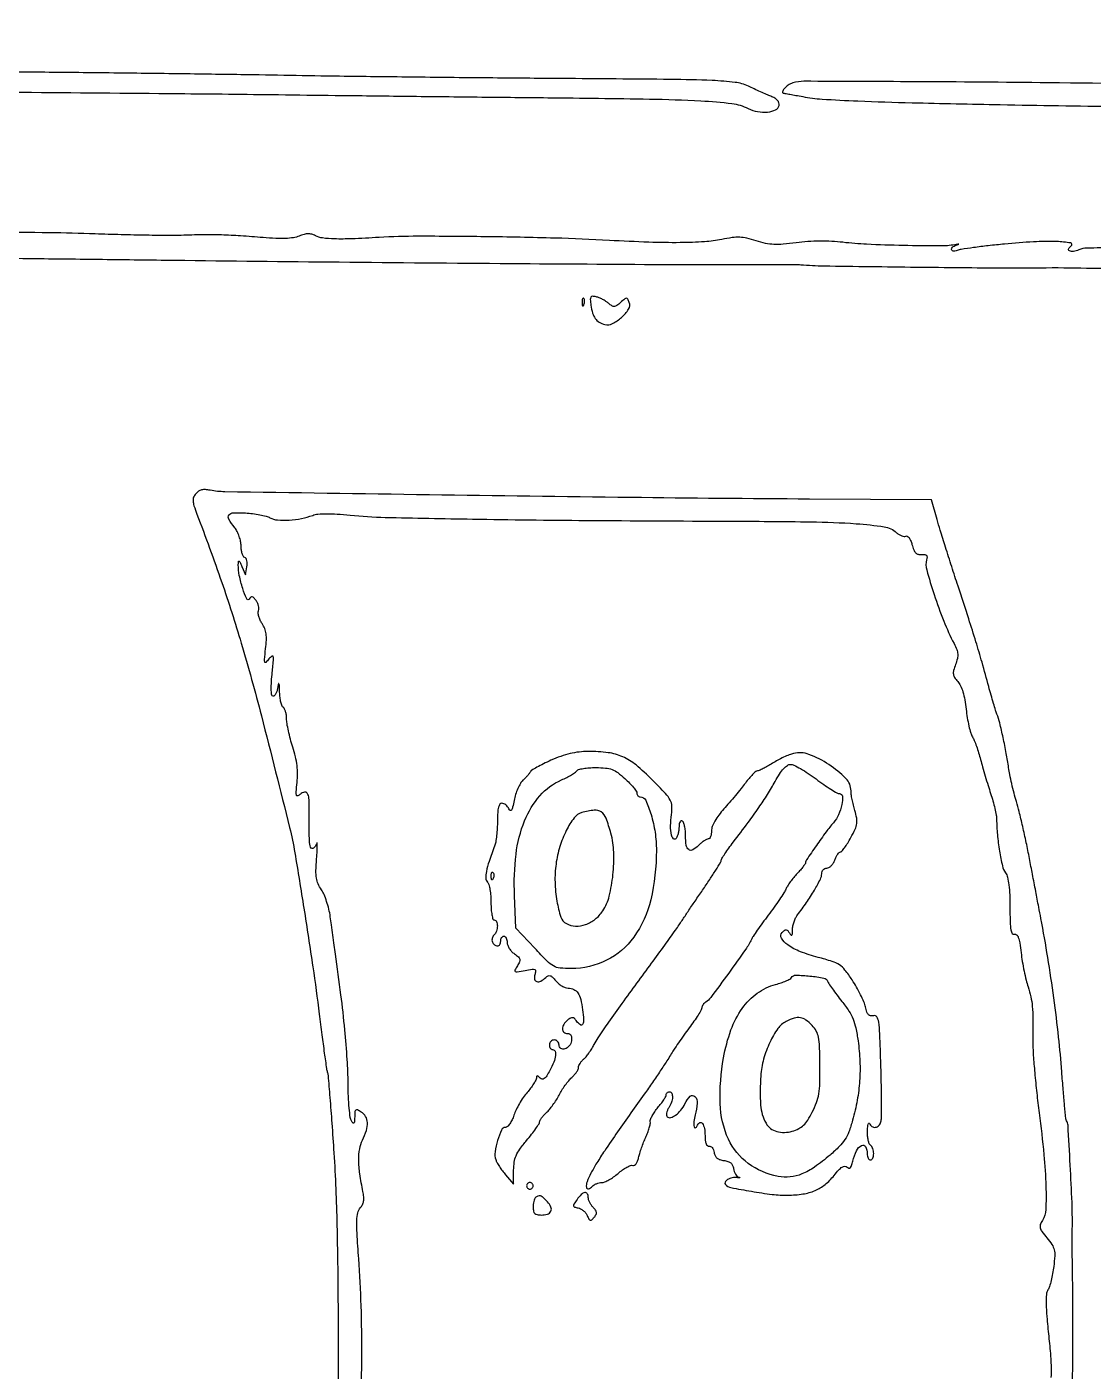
# Model space of a CAD drawing. Extents: x 0 to 5034, y 0 to 2560.
# Drawn here: x 1986.9 to 2315.6, y 1476.8 to 1891.5 of the extents above; entities that cross this region are included whole.
import ezdxf

# ---------------------------------------------------------------- set-up
doc = ezdxf.new("R2010")
doc.units = 0

msp = doc.modelspace()

# ---------------------------------------------------------------- linework, layer by layer
for points in [[(1302.591156, 2312.41867, -0.000002), (1321.157236, 2312.214958, -0.000002), (1342.798547, 2311.977339, -0.000002), (1365, 2311.733402, -0.001584)], [(1968.694899, 1820.277243, -0.000024), (1988.046875, 1820.04686, -0.000025), (2010.249219, 1819.780375, -0.000025), (2032.5, 1819.511114, 0.00062), (2083.21426, 1818.957821, 0.000544), (2136.196819, 1818.503135, 0.000467), (2183.189641, 1818.194902, 0.002991), (2207, 1818.203419, -0.001075), (2213.466531, 1818.230511, -0.001508), (2219.240625, 1818.224876, -0.000888), (2224.108256, 1818.196799, -0.020365), (2225.5, 1818.129571, 0.018697), (2232.694957, 1817.757967, 0.000629), (2261.148552, 1817.38935, 0.00116), (2288.485989, 1817.133031, 0.006631), (2303, 1817.223098, -0.00848), (2304.912799, 1817.227893, -0.000081), (2318.865625, 1817.023975, -0.000271), (2334.922067, 1816.778025, -0.000175)], [(1934.032772, 1871.706822, -0.000272), (1985.343122, 1871.322014, -0.000258), (2033.651729, 1870.908509, -0.000926), (2064.5, 1870.571392, 0.000249), (2081.949328, 1870.357078, 0.000123), (2104.14375, 1870.100995, 0.000122), (2127.189323, 1869.846358, 0.000177), (2147.5, 1869.634092, -0.001476), (2178.836051, 1869.225201, -0.00944), (2194.708395, 1868.671359, -0.016661), (2204.277685, 1867.835973, -0.087327), (2209.313678, 1866.307859, 0.072417), (2212.203899, 1865.336458, 0.069453), (2215.293918, 1865.209778, 0.084455), (2217.755542, 1865.881041, 0.241769), (2218.813016, 1867.238996, 0.121932), (2218.76737, 1868.061074, 0.10612), (2218.345811, 1868.81546, 0.079944), (2217.52933, 1869.48963, 0.04004), (2216.321205, 1870.074163, -0.008385), (2214.95103, 1870.633164, -0.003453), (2213.11279, 1871.434396, -0.003415), (2211.151987, 1872.321296, -0.004381), (2209.360632, 1873.165439, 0.082538), (2205.279748, 1874.358499, 0.019626), (2198.197922, 1874.929656, 0.007888), (2185.326658, 1875.257359, 0.000653), (2151.860632, 1875.537534, -0.000562), (2129.195229, 1875.723136, -0.000475), (2105.215311, 1875.969212, -0.000478), (2083.34495, 1876.235322, -0.001335), (2068, 1876.477683, 0.00101), (2052.915439, 1876.725733, 0.000394), (2032.065625, 1877.01005, 0.00039), (2009.494587, 1877.282473, 0.000484), (1988.5, 1877.499179, -0.000489), (1967.21616, 1877.719094, -0.000366)], [(2356, 1873.540995, 0.000718), (2301.888389, 1874.22211, 0.001577), (2260.491098, 1874.553165, 0.000396), (2226.505953, 1874.69086, 0.074972), (2223.074139, 1874.184805, 0.076709), (2221.643223, 1873.495027, 0.062173), (2220.368073, 1872.361904, 0.133261), (2219.916842, 1871.439959, 0.471084), (2220.280177, 1871, -0.043204), (2220.605438, 1870.971842, -0.000934), (2222.178042, 1870.69448, -0.002136), (2224.017044, 1870.35848, -0.001439), (2226.11351, 1869.959931, 0.031735), (2232.079391, 1869.196392, 0.005874), (2243.140126, 1868.619663, 0.004188), (2259.825324, 1868.086036, 0.001055), (2287, 1867.502059, 0.001883), (2322.980413, 1866.94036, 0.000707)], [(2322.116448, 1823.324928, 0.005106), (2313.758454, 1823.231725, 0.099127), (2311.245774, 1822.672556, -0.066633), (2309.589721, 1822.190053, -0.159057), (2308.341125, 1822.398002, -0.403127), (2308.113038, 1823.077404, -0.144676), (2308.862341, 1823.914922, 0.691135), (2308.684814, 1824.826788, 0.035319), (2304.415559, 1825.248257, 0.020443), (2297.273308, 1825.154791, 0.010577), (2288.3692, 1824.484662, 0.003986), (2283.31217, 1823.95558, 0.005445), (2278.766265, 1823.393112, 0.003643), (2274.968324, 1822.852933, 0.061482), (2273.75, 1822.513946, -0.045597), (2273.056184, 1822.296999, -0.097047), (2272.496298, 1822.286677, -0.158458), (2272.14006, 1822.476397, -0.194171), (2272, 1822.82346, -0.147508), (2272.129337, 1823.252328, -0.07176), (2272.514062, 1823.683022, -0.061566), (2273.080655, 1824.050573, -0.052679), (2273.75, 1824.292801, 0.010887), (2274.257337, 1824.429797, 0.871764), (2274.251563, 1824.46834, 0.037695), (2273.906557, 1824.438162, 0.002983), (2273, 1824.283879, -0.044697), (2268.381996, 1823.889462, -0.004326), (2257.131409, 1824.033309, -0.005774), (2245.827081, 1824.406331, -0.019757), (2238.5, 1825.023586, 0.018809), (2235.102441, 1825.316293, 0.014669), (2231.39734, 1825.386659, 0.014528), (2227.648356, 1825.238866, 0.017148), (2224.117246, 1824.874765, -0.012185), (2220.052524, 1824.414828, -0.034329), (2217.194601, 1824.358589, -0.041358), (2214.66874, 1824.692987, -0.025461), (2211.772638, 1825.479575, 0.021189), (2208.912388, 1826.28271, 0.047774), (2206.683948, 1826.587423, 0.045078), (2204.360131, 1826.471892, 0.017058), (2201.155392, 1825.908959, -0.03641), (2195.860993, 1825.18872, -0.013455), (2188.331063, 1824.921202, -0.010926), (2178.674238, 1825.049139, -0.005501), (2166.5, 1825.61078, 0.007476), (2149.726229, 1826.318243, 0.003592), (2128.194452, 1826.749314, 0.003262), (2107.548689, 1826.879615, 0.014728), (2095.5, 1826.522069, -0.00471), (2087.07756, 1826.103113, -0.017006), (2081.706529, 1826.069416, -0.025643), (2078.087539, 1826.355949, -0.090524), (2075.875752, 1827.066495, 0.056825), (2074.743114, 1827.516088, 0.071745), (2073.625259, 1827.652121, 0.061932), (2072.391295, 1827.470853, 0.030794), (2070.894095, 1826.956133, -0.05939), (2069.095281, 1826.450428, -0.028111), (2066.693999, 1826.211409, -0.022075), (2063.62991, 1826.214897, -0.010819), (2059.734823, 1826.475939, 0.005818), (2052.814904, 1827.009269, 0.009387), (2046.911835, 1827.284017, 0.009619), (2041.107072, 1827.333346, 0.006533), (2034.5, 1827.176029, -0.010991), (2030.601802, 1827.117977, -0.002347), (2023.828125, 1827.197804, -0.002453), (2015.978918, 1827.365681, -0.002333), (2008, 1827.61276, 0.005735), (1993.853401, 1827.95452, 0.002956), (1976.143585, 1828.074452, 0.002913)], [(2308.90315, 1457.451299, 0.007098), (2309.409026, 1484.020532, 0.005768), (2309.218381, 1512.5, -0.00387), (2309.202098, 1514.052176, -0.001207), (2309.201315, 1516.38125, -0.001207), (2309.213003, 1518.982847, -0.001332), (2309.237092, 1521.5, 0.012944), (2309.136339, 1528.879431, 0.00369), (2308.598902, 1540.325656, 0.000889), (2307.906358, 1552.662567, 0.124568), (2307.467819, 1554.052071, -0.113271), (2307.27273, 1554.625379, -0.001235), (2306.85746, 1558.766531, -0.003797), (2306.425117, 1563.563699, -0.002454), (2305.993998, 1569.124009, 0.009184), (2305.012425, 1579.899639, 0.006526), (2303.53287, 1591.940897, 0.006336), (2301.673755, 1604.411873, 0.006869), (2299.544011, 1616.5, 0.000079), (2298.881407, 1619.977365, 0.00003), (2297.957197, 1624.821875, 0.00003), (2296.952623, 1630.084191, 0.000037), (2296.013518, 1635, 0.00483), (2295.039408, 1639.842833, 0.004232), (2293.929899, 1644.884375, 0.004257), (2292.850582, 1649.420404, 0.012683), (2292.006631, 1652.5, -0.009538), (2291.269138, 1655.126216, -0.007035), (2290.549409, 1658.059375, -0.007114), (2289.947346, 1660.85222, -0.015772), (2289.586281, 1663, 0.011788), (2288.887367, 1667.370125, 0.00814), (2287.899608, 1672.282232, 0.007666), (2286.845022, 1676.785223, 0.030221), (2285.987944, 1679.5, -0.016345), (2285.586929, 1680.657376, -0.003001), (2284.929565, 1682.821875, -0.003222), (2284.191713, 1685.36481, -0.002926), (2283.462101, 1688, 0.003067), (2281.387449, 1695.484953, 0.004967), (2279.521118, 1701.820982, 0.004127), (2277.299495, 1708.88647, 0.001448), (2273.995122, 1719, -0.001737), (2272.040637, 1724.993741, -0.001727), (2270.124031, 1731.012464, -0.001691), (2268.48449, 1736.285509, -0.006759), (2267.534981, 1739.531792), (2265.858901, 1745.563584), (2228.179451, 1745.809208, -0.001221), (2172.953122, 1746.304057, -0.000866), (2111.005929, 1747.117706, -0.00012), (2047.953948, 1748.070203, -0.045978), (2043.443987, 1748.555696, 0.035538), (2041.943695, 1748.748914, 0.073312), (2040.768133, 1748.643626, 0.087906), (2039.813226, 1748.227401, 0.073045), (2038.988046, 1747.485597, 0.077097), (2038.331472, 1746.387368, 0.111519), (2038.148853, 1745.275734, 0.06428), (2038.433689, 1743.775905, 0.012209), (2039.364195, 1741.149394, -0.007893), (2047.009618, 1720.146653, -0.011513), (2053.023075, 1701.393167, -0.008743), (2059.229658, 1678.948743, -0.00261), (2067.918946, 1644.5, -0.018831), (2069.523473, 1636.752158, -0.002292), (2072.323439, 1619.616033, -0.002973), (2075.08018, 1601.550971, -0.005677), (2077.043716, 1587, 0.001682), (2077.857993, 1580.579028, 0.002481), (2078.619773, 1574.948041, 0.001137), (2079.303636, 1570.154363, 0.047365), (2079.549851, 1569.142267, -0.062509), (2079.772724, 1568.088551, -0.000785), (2080.335798, 1561.238453, -0.002294), (2080.939035, 1553.301507, -0.001499), (2081.56533, 1544.142267, -0.011193), (2082.518146, 1521.939601, -0.004328), (2082.883105, 1491.133743, -0.003563), (2082.765112, 1461.144784, -0.024765)], [(2089.915269, 1467.068308, 0.007523), (2090.190495, 1481.25003, 0.00855), (2089.989878, 1496.994731, 0.010887), (2089.24054, 1511.5, -0.003463), (2088.716744, 1519.36962, -0.022593), (2088.659852, 1523.332114, -0.047084), (2088.958122, 1525.707369, -0.127023), (2089.724927, 1527.210553, 0.069946), (2090.36928, 1528.183951, 0.070611), (2090.71769, 1529.294174, 0.05976), (2090.775303, 1530.61111, 0.03285), (2090.547728, 1532.210553, -0.016093), (2089.584576, 1537.66343, -0.03345), (2089.257802, 1541.967819, -0.043374), (2089.52499, 1545.395257, -0.0747), (2090.406258, 1548.112545, 0.039814), (2091.600026, 1551.074201, 0.087842), (2091.911063, 1553.484563, 0.120321), (2091.356879, 1555.366409, 0.12227), (2090, 1556.767927, 0.024605), (2088.821807, 1557.425486, 0.282878), (2088.315908, 1557.379064, 0.218388), (2088.044232, 1556.879291, 0.015586), (2087.984687, 1555.258474, -0.011092), (2087.945726, 1553.854056, -0.154724), (2087.770993, 1553.385481, -0.461634), (2087.486892, 1553.373577, -0.043519), (2087, 1554, -0.112172), (2086.614886, 1555.053963, -0.009121), (2086.293801, 1557.996875, -0.011903), (2086.056012, 1561.560459, -0.00887), (2085.957168, 1565.5, 0.014424), (2085.686481, 1572.976139, 0.007896), (2084.946109, 1582.116151, 0.006746), (2083.75292, 1592.908776, 0.00423), (2082.08039, 1605.5, -0.000222), (2081.700159, 1608.196707, -0.000139), (2081.257438, 1611.353125, -0.00014), (2080.823141, 1614.462099, -0.000255), (2080.470661, 1617, 0.024659), (2080.033232, 1619.314369, 0.020601), (2079.348467, 1621.720091, 0.021095), (2078.537176, 1623.871002, 0.051956), (2077.719088, 1625.344992, -0.048751), (2076.715954, 1627.125464, -0.065406), (2076.195662, 1628.901172, -0.045541), (2076.049914, 1631.19761, -0.012287), (2076.240512, 1634.844992, 0.004345), (2076.407195, 1637.289154, 0.01167), (2076.470038, 1639.031029, 0.041538), (2076.419812, 1639.74426, 0.815632), (2076.302923, 1639.75, -0.049106), (2076.058861, 1639.080546, -0.058753), (2075.699667, 1638.514062, -0.068992), (2075.285988, 1638.128248, -0.154408), (2074.880599, 1638, -0.354806), (2074.319015, 1638.455899, -0.034218), (2074.058471, 1640.323857, -0.017685), (2073.940206, 1643.719897, -0.002402), (2073.978351, 1650.835574, 0.023613), (2073.873808, 1653.655784, 0.130222), (2073.366581, 1655.074983, 0.308962), (2072.492179, 1655.413365, 0.115925), (2071.254067, 1654.798558, -0.082831), (2070.443435, 1654.327473, -0.440757), (2070.037875, 1654.533043, -0.090358), (2069.947406, 1655.522799, -0.005725), (2070.241441, 1658.437934, 0.029957), (2070.375584, 1661.011338, 0.028759), (2070.205074, 1663.618052, 0.026794), (2069.717353, 1666.354221, 0.019813), (2068.898346, 1669.318206, -0.012155), (2068.171662, 1671.799433, -0.011757), (2067.557639, 1674.340628, -0.011749), (2067.122729, 1676.60112, -0.041668), (2067, 1678.071255, 0.032816), (2066.926331, 1679.192497, 0.038159), (2066.70625, 1680.237867, 0.041651), (2066.385292, 1681.072706, 0.14269), (2066, 1681.5, -0.169084), (2065.602621, 1681.989175, -0.02814), (2065.249737, 1683.167588, -0.028131), (2064.980737, 1684.65901, -0.021619), (2064.850168, 1686.309017, 0.00383), (2064.763424, 1688.306703, 0.081045), (2064.638299, 1688.885818, 0.742972), (2064.489053, 1688.873596, 0.015194), (2064.283746, 1687.75, -0.034025), (2064.050075, 1686.696989, -0.048302), (2063.69191, 1685.807812, -0.058921), (2063.272404, 1685.190867, -0.21731), (2062.853984, 1685, -0.361421), (2062.443961, 1685.340914, -0.033682), (2062.279824, 1686.747019, -0.027042), (2062.290739, 1688.844457, -0.010394), (2062.523862, 1691.75, 0.002946), (2062.931772, 1696.032812, 0.072516), (2062.865613, 1697.21907, 0.554319), (2062.460292, 1697.370709, 0.056856), (2061.558561, 1696.5, -0.027646), (2060.586867, 1695.445573, -0.555761), (2060.238131, 1695.53224, -0.105496), (2060.155299, 1696.337594, -0.003268), (2060.536663, 1699.660711, 0.018693), (2060.758625, 1702.31545, 0.045717), (2060.669836, 1704.272562, 0.058167), (2060.254793, 1705.878497, 0.052781), (2059.471606, 1707.402991, -0.03626), (2058.8643, 1708.494975, -0.038652), (2058.435975, 1709.640564, -0.041843), (2058.22969, 1710.674682, -0.120494), (2058.321365, 1711.39508, 0.098375), (2058.436102, 1712.062335, 0.050914), (2058.328025, 1712.904939, 0.047847), (2058.032974, 1713.780801, 0.052754), (2057.58396, 1714.554291, 0.027071), (2056.892647, 1715.399624, 0.158155), (2056.399793, 1715.68015, 0.242771), (2055.960642, 1715.557389, 0.067178), (2055.491702, 1714.986573, -0.602252), (2054.702456, 1715.039473, -0.027083), (2053.467062, 1718.266935, -0.027235), (2052.422785, 1722.241054, -0.053082), (2052.107519, 1725.5, -0.013421), (2052.147117, 1726.585395, -0.521978), (2052.322656, 1726.691897, -0.180922), (2052.579974, 1726.439986, -0.005043), (2053.236823, 1725), (2054.346874, 1722.5), (2054.771467, 1724.967323, 0.043335), (2054.853049, 1725.938565, 0.057699), (2054.748789, 1726.817386, 0.071019), (2054.487635, 1727.480542, 0.185094), (2054.09803, 1727.800657, -0.188905), (2053.673465, 1728.154764, -0.048825), (2053.316014, 1728.98936, -0.042664), (2053.06686, 1730.09417, -0.032389), (2052.977764, 1731.333333, 0.050322), (2052.827117, 1732.728243, 0.031926), (2052.387624, 1734.304167, 0.031918), (2051.750803, 1735.812013, 0.050135), (2051, 1737, -0.031332), (2049.195684, 1739.630824, -0.301277), (2049.256036, 1740.921052, -0.23182), (2050.552009, 1741.601038, -0.020785), (2054.330194, 1741.548327, -0.017645), (2056.533482, 1741.347714, -0.016977), (2058.745913, 1740.990584, -0.01718), (2060.671889, 1740.542983, -0.057235), (2061.877474, 1740.065574, 0.103839), (2064.182229, 1739.391686, 0.033542), (2067.757371, 1739.35427, 0.03335), (2071.636673, 1739.834904, 0.044649), (2075.0433, 1740.811483, -0.071108), (2076.655568, 1741.182946, -0.019814), (2079.250659, 1741.299406, -0.017167), (2082.557399, 1741.203136, -0.009779), (2086.5433, 1740.871572, 0.019835), (2097.402337, 1740.187777, 0.001833), (2124.33348, 1739.661026, 0.002104), (2159.249441, 1739.2531, 0.001076), (2203.063387, 1739.019908, -0.002593), (2228.614351, 1738.806426, -0.013695), (2242.611414, 1738.233213, -0.021224), (2251.238246, 1737.27378, -0.146628), (2255.040484, 1735.463362, 0.043967), (2255.817783, 1734.875288, 0.053882), (2256.636535, 1734.477612, 0.063311), (2257.374125, 1734.314192, 0.162703), (2257.89916, 1734.437677, -0.290833), (2258.361403, 1734.43191, -0.092724), (2258.881605, 1733.934061, -0.058897), (2259.388953, 1733.015816, -0.031517), (2259.802231, 1731.785639, 0.029904), (2260.331943, 1730.191879, 0.096105), (2260.934755, 1729.256136, 0.137546), (2261.707816, 1728.799539, 0.091936), (2262.738657, 1728.720244, -0.044321), (2263.717994, 1728.737875, -0.183671), (2264.245404, 1728.493515, -0.204346), (2264.444378, 1727.981253, -0.055838), (2264.317019, 1727.10428, 0.132011), (2264.338099, 1723.969762, 0.011747), (2266.635801, 1716.345782, 0.016326), (2269.59535, 1708.209351, 0.02368), (2272.773418, 1701.258915, -0.02738), (2273.598578, 1699.41842, -0.073965), (2273.908995, 1698.024126, -0.076893), (2273.794438, 1696.631677, -0.031349), (2273.234607, 1694.810589, 0.024368), (2272.642061, 1692.974668, 0.098024), (2272.562302, 1691.804346, 0.114785), (2272.939147, 1690.790736, 0.039604), (2273.908127, 1689.551673, -0.078103), (2274.762492, 1688.267233, -0.034457), (2275.487062, 1686.35493, -0.02883), (2276.07181, 1683.919635, -0.017739), (2276.490796, 1681, 0.013954), (2276.848622, 1678.364859, 0.015084), (2277.345703, 1675.821875, 0.014724), (2277.900122, 1673.674351, 0.067497), (2278.420176, 1672.5, -0.040151), (2278.979097, 1671.403543, -0.011432), (2279.667858, 1669.61875, -0.011435), (2280.355656, 1667.560937, -0.011885), (2280.939206, 1665.5, 0.005907), (2281.563518, 1663.190101, 0.003168), (2282.385814, 1660.353125, 0.003153), (2283.26135, 1657.46931, 0.004931), (2284.054864, 1655, -0.011967), (2284.755076, 1652.710926, -0.011816), (2285.348181, 1650.38125, -0.011755), (2285.770909, 1648.318675, -0.043778), (2285.891431, 1647, 0.023246), (2286.124589, 1642.352758, 0.017094), (2286.797293, 1637.239022, 0.014529), (2287.697997, 1632.6555, 0.09594), (2288.634016, 1630.527494, -0.094462), (2289.236288, 1629.169065, -0.025555), (2289.654572, 1626.84209, -0.02114), (2289.91694, 1623.743921, -0.010553), (2290, 1619.808879, 0.005849), (2290.053098, 1615.269609, 0.035282), (2290.274038, 1612.924306, 0.099131), (2290.696243, 1611.80965, 0.35867), (2291.364607, 1611.586419, -0.287977), (2292.044225, 1611.45263, -0.117391), (2292.584412, 1610.631588, -0.048349), (2293.025701, 1608.914781, -0.010579), (2293.433152, 1605.888089, 0.012877), (2293.808507, 1603.19354, 0.009572), (2294.35615, 1600.239524, 0.00969), (2294.980552, 1597.471081, 0.021525), (2295.586768, 1595.396179, -0.026851), (2296.446283, 1592.333559, -0.033931), (2296.891853, 1589.426421, -0.018945), (2297.078797, 1585.397198, -0.003019), (2297.098073, 1577.5, 0.018951), (2297.209917, 1574.240554, 0.00457), (2297.648837, 1568.85625, 0.004685), (2298.267299, 1562.682812, 0.004635), (2299.003329, 1556.5, -0.0074), (2300.468091, 1543.587649, -0.017033), (2301.094151, 1533.832869, -0.018821), (2301.039705, 1526.676949, -0.129835), (2299.998974, 1523.35345, 0.056473), (2299.369278, 1522.046111, 0.148847), (2299.32761, 1521.018345, 0.09571), (2299.878448, 1519.865813, 0.015708), (2301.416038, 1517.917413, -0.027842), (2302.962239, 1515.857253, -0.088918), (2303.646049, 1514.287371, -0.074062), (2303.805921, 1512.423729, -0.015506), (2303.499908, 1509.152964, -0.014161), (2303.157775, 1506.928618, -0.015051), (2302.695848, 1504.772352, -0.014786), (2302.188997, 1502.945974, -0.064583), (2301.723267, 1501.928487, 0.121702), (2301.258062, 1500.505819, 0.02241), (2301.177364, 1497.724863, 0.016882), (2301.378755, 1493.664848, 0.005296), (2301.949654, 1487.603789, -0.005075), (2302.523753, 1481.537419, -0.017196), (2302.72176, 1477.566087, -0.022142), (2302.64455, 1474.890313, -0.156151)]]:
    msp.add_lwpolyline(points, format="xyb")
for points in [[(2158.078947, 1806.416667, 0.018894), (2158.137993, 1805.670344, 0.168741), (2158.279315, 1805.37858, 0.470617), (2158.461564, 1805.395823, 0.054073), (2158.683114, 1805.8125, 0.051402), (2158.839148, 1806.359369, 0.05415), (2158.876576, 1806.916927, 0.060344), (2158.797407, 1807.402231, 0.126455), (2158.604167, 1807.729167, 0.296942), (2158.385309, 1807.77538, 0.208169), (2158.200665, 1807.592839, 0.077125), (2158.089945, 1807.112848, 0.028489)], [(2160.820029, 1805.605545, 0.035504), (2161.339433, 1803.15614, 0.086733), (2162.143593, 1801.50395, 0.104473), (2163.353866, 1800.406381, 0.068264), (2165.10161, 1799.683679, 0.183352), (2167.462719, 1799.937044, 0.066018), (2170.295063, 1801.880668, 0.067802), (2172.438522, 1804.414486, 0.237612), (2172.646095, 1806.47988, 0.028028), (2172.173267, 1807.531747, 0.279947), (2171.778065, 1807.772089, 0.174817), (2171.250572, 1807.582125, 0.01094), (2169.979151, 1806.481132, -0.024812), (2168.79317, 1805.510345, -0.141471), (2168.037436, 1805.229967, -0.16258), (2167.304794, 1805.415603, -0.035693), (2166.25, 1806.203984, 0.034346), (2165.430274, 1806.820112, 0.022464), (2164.410228, 1807.419085, 0.022606), (2163.358334, 1807.915366, 0.03967), (2162.444394, 1808.214516, 0.049886), (2161.333123, 1808.368104, 0.269121), (2160.81538, 1808.093186, 0.158296), (2160.635285, 1807.366356, 0.016722)], [(2148.5, 1665.251646, 0.008604), (2146.175693, 1664.153269, 0.012351), (2144.15909, 1663.094762, 0.008216), (2142.527565, 1662.150843, 0.158143), (2142.147965, 1661.714685, -0.065028), (2141.895147, 1661.285522, -0.01329), (2141.334074, 1660.604065, -0.013788), (2140.634123, 1659.842041, -0.012559), (2139.871618, 1659.095021, 0.072424), (2139.074523, 1658.101578, 0.028434), (2138.269955, 1656.536047, 0.027418), (2137.579138, 1654.717591, 0.030691), (2137.121371, 1652.901126, -0.009877), (2136.681618, 1650.788884, -0.078314), (2136.311244, 1649.865137, -0.425737), (2135.938302, 1649.778533, -0.147767), (2135.540729, 1650.25, 0.061647), (2135.148376, 1650.919179, 0.058478), (2134.59852, 1651.485938, 0.062996), (2133.981773, 1651.870793, 0.108437), (2133.393011, 1652, 0.236427), (2132.74667, 1651.67628, 0.098323), (2132.313865, 1650.771374, 0.049512), (2132.068211, 1649.158721, 0.013057), (2132, 1646.547053, -0.014201), (2131.935908, 1644.290902, -0.013816), (2131.743819, 1642.02115, -0.013851), (2131.464796, 1640.037715, -0.048887), (2131.127893, 1638.797053, 0.008937), (2129.424702, 1634.057408, 0.032238), (2128.591805, 1630.959568, 0.052798), (2128.399109, 1628.886809, 0.195588), (2128.899348, 1627.700652, -0.131675), (2129.327074, 1626.959734, -0.022858), (2129.676683, 1625.366442, -0.023464), (2129.919307, 1623.409864, -0.019116), (2130, 1621.3, 0.017755), (2130.072168, 1619.268373, 0.028876), (2130.29375, 1617.556875, 0.028658), (2130.609442, 1616.287676, 0.328537), (2131, 1616, -0.307208), (2131.728862, 1615.505507, -0.10097), (2131.969479, 1614.162739, -0.078851), (2131.670243, 1612.530549, -0.112142), (2130.887132, 1611.287132, 0.144828), (2130.360978, 1610.318822, 0.139022), (2130.434937, 1609.203025, 0.146097), (2131.07446, 1608.330678, 0.163446), (2132.059017, 1608, 0.156819), (2132.417907, 1608.1154, 0.097386), (2132.723586, 1608.440625, 0.079459), (2132.929934, 1608.926402, 0.06085), (2133, 1609.5, -0.064853), (2133.074694, 1610.073457, -0.082425), (2133.29375, 1610.559375, -0.098894), (2133.618646, 1610.884432, -0.148195), (2134, 1611, -0.186599), (2134.381791, 1610.852377, -0.089648), (2134.70625, 1610.429157, -0.069479), (2134.926219, 1609.800353, -0.049486), (2135, 1609.056704, 0.093436), (2135.161758, 1608.19865, 0.048667), (2135.656548, 1607.224387, 0.046057), (2136.380006, 1606.290723, 0.052175), (2137.235057, 1605.547913, -0.028402), (2138.440994, 1604.596814, -0.152068), (2138.869516, 1603.888985, -0.166128), (2138.800792, 1603.098215, -0.035592), (2138.146733, 1601.863349, 0.020152), (2137.39472, 1600.543663, 0.394285), (2137.510637, 1600.130438, 0.178743), (2138.105303, 1600.01458, 0.006029), (2140.498622, 1600.433764, -0.009655), (2142.73183, 1600.80823, -0.144282), (2143.506596, 1600.699236, -0.327624), (2143.773031, 1600.224299, -0.046374), (2143.519559, 1599.061624, 0.129352), (2143.452022, 1597.713497, 0.289173), (2144.137395, 1597.00698, 0.185132), (2145.409718, 1597.171405, 0.070727), (2146.870983, 1598.25, -0.083453), (2147.59858, 1598.759133, -0.191052), (2148.255168, 1598.802847, -0.119416), (2148.976812, 1598.361612, -0.024756), (2149.981275, 1597.25, 0.046654), (2150.830444, 1596.389109, 0.041318), (2151.858171, 1595.660938, 0.043579), (2152.901599, 1595.161101, 0.090151), (2153.787848, 1595, -0.111706), (2155.530235, 1594.605809, -0.134861), (2156.794868, 1593.51202, -0.088088), (2157.67087, 1591.517739, -0.027984), (2158.261334, 1588.313053, -0.016871), (2158.549077, 1585.211636, -0.132011), (2158.258455, 1583.804934, -0.460767), (2157.561085, 1583.633524, -0.079391), (2156.457089, 1584.727797, 0.037067), (2155.728396, 1585.583385, 0.167755), (2155.149135, 1585.869521, 0.168757), (2154.518825, 1585.736512, 0.037615), (2153.608213, 1585.089808, 0.079044), (2152.457219, 1583.778315, 0.139163), (2152.053448, 1582.405246, 0.215852), (2152.492077, 1581.411656, 0.184524), (2153.569551, 1581, -0.110105), (2154.23239, 1580.852245, -0.15705), (2154.670275, 1580.444143, -0.116493), (2154.867422, 1579.750963, -0.046751), (2154.819551, 1578.760216, -0.133119), (2154.14061, 1577.182577, -0.141895), (2152.771989, 1576.210021, -0.237258), (2151.561044, 1576.368333, -0.248668), (2151, 1577.426676, 0.094268), (2150.885758, 1578.027232, 0.096696), (2150.559375, 1578.537836, 0.098984), (2150.072354, 1578.879622, 0.104023), (2149.5, 1579, 0.099038), (2148.927543, 1578.885486, 0.097945), (2148.440625, 1578.559375, 0.097945), (2148.114514, 1578.072457, 0.099038), (2148, 1577.5, 0.064853), (2148.074694, 1576.926543, 0.082425), (2148.29375, 1576.440625, 0.098894), (2148.618646, 1576.115568, 0.148195), (2149, 1576, -0.30717), (2149.757607, 1575.486082, -0.128029), (2149.918052, 1574.199211, -0.064059), (2149.375924, 1572.149573, -0.026377), (2148.151858, 1569.544518, -0.018419), (2147.188018, 1567.895125, -0.088178), (2146.454837, 1567.094692, -0.200745), (2145.803506, 1566.923446, -0.162989), (2145.151858, 1567.248142, 0.020708), (2144.573169, 1567.780784, 0.180463), (2144.25, 1567.897103, 0.345993), (2144.057812, 1567.74239, 0.056763), (2144, 1567.234796, -0.124519), (2143.838073, 1566.59467, -0.018805), (2143.160774, 1565.446962, -0.02011), (2142.236955, 1564.127858, -0.016171), (2141.143059, 1562.784796, 0.028872), (2139.959811, 1561.254261, 0.018774), (2138.76679, 1559.363346, 0.018887), (2137.738257, 1557.423539, 0.033784), (2137.065507, 1555.75, -0.031266), (2136.496724, 1554.314262, -0.041861), (2135.796929, 1553.101562, -0.047822), (2135.075952, 1552.250128, -0.19559), (2134.460992, 1552, 0.293674), (2133.241314, 1551.21601, 0.034063), (2132.041064, 1548.028472, 0.038073), (2131.271405, 1544.519386, 0.112252), (2131.476794, 1542.073116, 0.050707), (2131.864844, 1541.177003, 0.016413), (2132.612295, 1539.937969, 0.016175), (2133.53913, 1538.606143, 0.01749), (2134.527355, 1537.372282), (2136.997557, 1534.5), (2136.998779, 1538.86122, -0.037435), (2137.184877, 1541.334055, -0.065778), (2137.753252, 1543.300866, -0.053617), (2138.901608, 1545.307364, -0.017526), (2141, 1548, 0.009153), (2142.532313, 1549.899774, 0.012827), (2143.825, 1551.655045, 0.009146), (2144.828463, 1553.151043, 0.144122), (2145, 1553.733793, -0.131627), (2145.130961, 1554.222643, -0.027784), (2145.618758, 1554.968722, -0.027305), (2146.30005, 1555.795536, -0.022946), (2147.10641, 1556.595012, 0.036236), (2148.040833, 1557.572012, 0.016606), (2149.119046, 1558.968535, 0.016346), (2150.161685, 1560.520446, 0.021698), (2151, 1562, -0.021698), (2151.838315, 1563.479554, -0.016346), (2152.880954, 1565.031465, -0.016606), (2153.959167, 1566.427988, -0.036236), (2154.89359, 1567.404988, 0.029084), (2155.699756, 1568.224126, 0.031647), (2156.381242, 1569.109514, 0.033383), (2156.860245, 1569.934633, 0.115316), (2157, 1570.532543, -0.098248), (2157.11151, 1571.094554, -0.041539), (2157.46463, 1571.78159, -0.039007), (2157.976509, 1572.475201, -0.041105), (2158.58172, 1573.067821, 0.047695), (2159.303881, 1573.79381, 0.017232), (2160.188867, 1574.950785, 0.016909), (2161.076933, 1576.292457, 0.019288), (2161.83172, 1577.63453, -0.031173), (2163.027113, 1579.646632, -0.002749), (2166.388068, 1584.518501, -0.003589), (2170.473987, 1590.28351, -0.002787), (2175, 1596.499881, 0.000904), (2179.514322, 1602.65137, 0.00123), (2183.5625, 1608.217321, 0.000808), (2186.943324, 1612.905778, 0.014021), (2188, 1614.466716, -0.005587), (2188.903413, 1615.850981, -0.000843), (2190.748437, 1618.600143, -0.000945), (2192.938565, 1621.838432, -0.000817), (2195.25, 1625.230259, 0.004074), (2197.453599, 1628.509541, 0.006179), (2199.310937, 1631.399832, 0.002635), (2200.848814, 1633.888379, 0.137931), (2201, 1634.425999, -0.140935), (2201.143296, 1634.924281, -0.006621), (2202.101562, 1636.408533, -0.01048), (2203.313286, 1638.151538, -0.007302), (2204.75, 1640.068945, 0.004314), (2209.263348, 1646.017935, 0.009393), (2212.599744, 1650.675403, 0.011668), (2215.253017, 1654.729599, 0.013129), (2217.607538, 1658.748983, -0.018924), (2218.972768, 1661.018839, -0.039183), (2220.236503, 1662.655028, -0.052071), (2221.380535, 1663.680414, -0.157833), (2222.362761, 1663.998983, -0.115202), (2223.417257, 1663.753362, -0.015559), (2225.436818, 1662.677826, -0.017265), (2227.783274, 1661.223021, -0.013769), (2230.211845, 1659.5, 0.009139), (2232.594345, 1657.776275, 0.012581), (2234.800329, 1656.321875, 0.009272), (2236.675656, 1655.199835, 0.1309), (2237.425891, 1655, -0.393657), (2238.333957, 1654.15396, -0.067766), (2238.167415, 1651.580822, -0.054615), (2237.176916, 1648.478845, -0.074051), (2235.601897, 1646, 0.019379), (2233.321231, 1643.151328, 0.007108), (2230.31546, 1638.960042, 0.00253), (2227.281983, 1634.553174, 0.150574), (2227, 1633.638044, -0.158732), (2226.893921, 1633.312318, -0.008578), (2226.233057, 1632.437253, -0.012688), (2225.389394, 1631.413716, -0.008863), (2224.389131, 1630.301522, 0.016385), (2223.325296, 1629.082246, 0.014132), (2222.287803, 1627.735447, 0.014356), (2221.416297, 1626.459983, 0.039463), (2220.902001, 1625.5, -0.03864), (2220.3045, 1624.380287, -0.006335), (2218.957672, 1622.325, -0.006939), (2217.305285, 1619.943791, -0.006072), (2215.513502, 1617.5, 0.004175), (2213.734402, 1615.092713, 0.005179), (2212.120941, 1612.821875, 0.004272), (2210.803789, 1610.891823, 0.038359), (2210.300693, 1610, -0.044094), (2208.537879, 1606.957061, -0.003782), (2203.298433, 1599.629825, -0.002215), (2197.743803, 1592.05549, -0.093923), (2196.278318, 1590.70031, 0.050546), (2195.789319, 1590.320777, 0.047631), (2195.375506, 1589.843771, 0.051159), (2195.092291, 1589.345852, 0.104107), (2195, 1588.907403, -0.132884), (2194.833807, 1588.293115, -0.008366), (2193.853273, 1586.67636, -0.011851), (2192.591665, 1584.774086, -0.008501), (2191.096248, 1582.707093, 0.005847), (2189.4663, 1580.479141, 0.004971), (2187.796888, 1578.090469, 0.005014), (2186.32038, 1575.885306, 0.014069), (2185.346248, 1574.303013, -0.014187), (2184.257331, 1572.535209, -0.00286), (2182.214814, 1569.459256, -0.003017), (2179.795862, 1565.907704, -0.002817), (2177.27865, 1562.303013, 0.000715), (2169.05359, 1550.629445, 0.004864), (2165.057005, 1544.820628, 0.009903), (2162.619975, 1541.044393, 0.018206), (2160.812065, 1537.863942, 0.02897), (2159.635601, 1535.247543, 0.116593), (2159.405668, 1533.522382, 0.471719), (2160.027781, 1533.106183, 0.124001), (2161.216667, 1533.816667, -0.061924), (2161.798614, 1534.269914, -0.039112), (2162.570924, 1534.652396, -0.038845), (2163.402652, 1534.913329, -0.056647), (2164.165204, 1535, 0.102079), (2165.059664, 1535.184535, 0.026838), (2166.376788, 1535.83804, 0.026101), (2167.828046, 1536.760946, 0.024138), (2169.215204, 1537.852901, -0.023833), (2170.561778, 1538.914238, -0.031181), (2171.891445, 1539.74323, -0.032238), (2173.041807, 1540.271777, -0.177437), (2173.713118, 1540.281862, 0.217588), (2174.231727, 1540.329866, 0.101084), (2174.750174, 1540.786674, 0.069577), (2175.203708, 1541.601108, 0.040095), (2175.524209, 1542.678961, -0.021869), (2175.867248, 1544.007944, -0.010191), (2176.421639, 1545.699445, -0.010074), (2177.076477, 1547.453803, -0.013873), (2177.739585, 1549, 0.017769), (2178.3417, 1550.434728, 0.020098), (2178.813729, 1551.85142, 0.019769), (2179.116166, 1553.077197, 0.095293), (2179.124998, 1553.792067, -0.139469), (2179.193783, 1554.481141, -0.028962), (2179.711243, 1555.59602, -0.028334), (2180.486001, 1556.862202, -0.023439), (2181.446503, 1558.118792, 0.013837), (2182.424337, 1559.348395, 0.017801), (2183.24991, 1560.533232, 0.015755), (2183.863705, 1561.553819, 0.128183), (2184, 1562.076725, -0.107497), (2184.076618, 1562.428979, -0.099559), (2184.29375, 1562.728788, -0.095746), (2184.618237, 1562.9298, -0.091178), (2185, 1563, -0.287118), (2185.719056, 1562.549996, -0.124407), (2185.958351, 1561.398328, -0.077283), (2185.630621, 1559.755744, -0.05181), (2184.787855, 1558.03191, 0.043163), (2184.380089, 1557.233077, 0.055026), (2184.155059, 1556.43783, 0.065905), (2184.131949, 1555.762315, 0.17371), (2184.335819, 1555.330848, 0.269223), (2185.415247, 1555.044362, 0.091836), (2186.931521, 1555.776259, 0.067355), (2188.525348, 1557.313637, 0.053204), (2189.804566, 1559.342241, -0.08749), (2191.458554, 1561.606738, -0.422054), (2192.88881, 1561.55906, -0.205823), (2193.606508, 1559.482402, -0.051564), (2192.963729, 1555.873531, 0.041618), (2192.550356, 1553.792774, 0.088135), (2192.653322, 1552.157742, 0.5312), (2193.135705, 1551.978646, 0.152871), (2193.722315, 1552.756231, -0.208594), (2194.410435, 1553.488672, -0.357715), (2195.168717, 1553.269175, -0.107398), (2195.801018, 1551.72212, -0.043532), (2196, 1549.440983, 0.025954), (2196.075364, 1547.990086, 0.065869), (2196.320929, 1546.965981, 0.116825), (2196.713734, 1546.391184, 0.239379), (2197.226259, 1546.25, -0.176445), (2197.719715, 1546.176341, -0.099185), (2198.190818, 1545.78339, -0.076967), (2198.568825, 1545.129644, -0.054712), (2198.787885, 1544.310476, 0.076353), (2199.103192, 1543.306828, 0.106177), (2199.685216, 1542.569721, 0.094355), (2200.575812, 1542.080046, 0.049936), (2201.811626, 1541.810476, -0.049481), (2203.050615, 1541.541391, -0.095746), (2203.935351, 1541.053855, -0.10812), (2204.50738, 1540.318067, -0.076158), (2204.811494, 1539.311481, 0.046493), (2205.018715, 1538.443301, 0.048784), (2205.380611, 1537.643065, 0.053944), (2205.833342, 1537.022112, 0.124353), (2206.311494, 1536.705005, -0.025558), (2206.671411, 1536.557369, -0.652886), (2206.669331, 1536.478533, -0.123627), (2206.453021, 1536.447694, -0.009335), (2205.860698, 1536.520956, 0.086454), (2204.359672, 1536.474788, 0.082669), (2202.936997, 1535.925948, 0.131295), (2202.166054, 1535.141238, 0.337184), (2202.266722, 1534.399945, 0.147691), (2203.978848, 1533.482013, 0.007401), (2210.299752, 1532.30518, 0.012844), (2216.729456, 1531.375565, 0.031452), (2221.5, 1531.112833, 0.035692), (2226.194778, 1531.48552, 0.063222), (2229.924858, 1532.545397, 0.069878), (2233.016695, 1534.409903, 0.054773), (2235.771753, 1537.199448, -0.017209), (2237.215702, 1538.899376, -0.064484), (2238.281747, 1539.803573, -0.132824), (2239.111089, 1540.069733, -0.211011), (2239.795196, 1539.804804, 0.133973), (2240.336708, 1539.495447, 0.266493), (2240.797695, 1539.622137, 0.114749), (2241.199508, 1540.272805, 0.022417), (2241.582532, 1541.605355, -0.050546), (2242.713645, 1544.84338, -0.163267), (2244.264156, 1546.472255, -0.418084), (2245.482385, 1546.087881, -0.118847), (2246, 1543.940983, 0.049547), (2246.073784, 1543.198222, 0.069539), (2246.29375, 1542.570164, 0.089706), (2246.618213, 1542.147465, 0.186414), (2247, 1542, 0.186414), (2247.381787, 1542.147465, 0.089706), (2247.70625, 1542.570164, 0.069539), (2247.926216, 1543.198222, 0.049547), (2248, 1543.940983, 0.046881), (2247.925923, 1544.729296, 0.046318), (2247.70625, 1545.49335, 0.050262), (2247.383556, 1546.123976, 0.111412), (2247, 1546.5, -0.169052), (2246.617765, 1546.970473, -0.034205), (2246.316941, 1548.020713, -0.032541), (2246.12204, 1549.350571, -0.025468), (2246.078947, 1550.809017, -0.013169), (2246.142949, 1552.149103, -0.04015), (2246.282867, 1553.048586, -0.191786), (2246.467755, 1553.311133, -0.472477), (2246.662281, 1553.25, 0.149732), (2247.428986, 1552.3034, 0.186024), (2248.525378, 1552.052563, 0.169439), (2249.584163, 1552.601924, 0.125835), (2250.227804, 1553.763122, 0.061818), (2250.394698, 1555.017236, 0.002462), (2250.412712, 1559.638279, 0.004309), (2250.359838, 1565.121144, 0.003031), (2250.209822, 1571.287785, 0.00227), (2249.87594, 1580.843824, 0.026988), (2249.530483, 1584.530621, 0.103994), (2248.940442, 1586.12409, 0.341478), (2247.9535, 1586.485241, -0.10244), (2247.05608, 1586.39233, -0.182167), (2246.39953, 1586.71875, -0.108407), (2245.901046, 1587.563592, -0.025227), (2245.464333, 1589.162389, 0.04472), (2244.961997, 1590.754759, 0.015468), (2243.964971, 1592.952479, 0.015226), (2242.710829, 1595.319233, 0.017101), (2241.359801, 1597.513304, 0.020526), (2239.144384, 1600.569909, 0.07959), (2237.427921, 1602.148971, 0.069536), (2235.190684, 1603.218759, 0.013354), (2230.859023, 1604.4666, -0.02917), (2225.430039, 1606.218217, -0.059513), (2221.482945, 1608.320038, -0.109288), (2219.567938, 1610.396831, -0.338357), (2219.791641, 1612.172077, -0.036902), (2220.510353, 1612.801349, -0.183505), (2221.016743, 1612.948282, -0.192734), (2221.477609, 1612.719162, -0.041237), (2222.026328, 1611.991641, 0.036146), (2222.505779, 1611.342331, 0.451332), (2222.776768, 1611.338381, 0.173156), (2222.947247, 1611.747823, 0.011404), (2222.984687, 1613.046609, -0.048443), (2223.100022, 1614.164332, -0.031504), (2223.437303, 1615.41896, -0.031606), (2223.9266, 1616.613378, -0.051083), (2224.504005, 1617.546609, 0.014765), (2227.260344, 1621.353992, 0.016266), (2229.695278, 1625.198714, 0.013585), (2231.567659, 1628.586832, 0.117358), (2231.981803, 1630.25, -0.085649), (2232.10429, 1630.918268, -0.092877), (2232.44255, 1631.485938, -0.099202), (2232.941688, 1631.865729, -0.113656), (2233.524751, 1632, 0.13645), (2234.177987, 1632.18165, 0.06206), (2234.880815, 1632.734375, 0.054776), (2235.523315, 1633.54372, 0.049595), (2236, 1634.5, -0.026002), (2236.422159, 1635.457358, -0.035611), (2236.905008, 1636.265625, -0.038565), (2237.378454, 1636.843044, -0.204513), (2237.746135, 1637, 0.224538), (2238.169019, 1637.199989, 0.014764), (2239.016722, 1638.297279, 0.019114), (2239.972148, 1639.724162, 0.012956), (2240.95426, 1641.416269, 0.017365), (2242.275882, 1644.048952, 0.071283), (2242.782147, 1645.756693, 0.081969), (2242.752768, 1647.416476, 0.027463), (2242.183374, 1649.782288, -0.012663), (2241.730362, 1651.446482, -0.011603), (2241.347616, 1653.180527, -0.011694), (2241.078231, 1654.743763, -0.036832), (2241, 1655.804301, 0.197255), (2239.417863, 1659.658651, 0.053121), (2234.196325, 1663.930011, 0.053165), (2228.043491, 1667.080761, 0.15349), (2223.318098, 1667.376166, 0.033842), (2221.976464, 1666.946657, 0.014168), (2220.232091, 1666.197149, 0.013941), (2218.404429, 1665.286998, 0.017591), (2216.769872, 1664.340022, -0.01004), (2215.275518, 1663.443869, -0.013067), (2213.870746, 1662.687382, -0.010721), (2212.677557, 1662.116283, -0.106643), (2212.138561, 1662, 0.183223), (2211.645592, 1661.813078, 0.016897), (2210.680651, 1660.898438, 0.020038), (2209.577775, 1659.686436, 0.014368), (2208.440954, 1658.25, -0.008627), (2207.097362, 1656.511652, -0.004326), (2205.343189, 1654.359688, -0.004294), (2203.489699, 1652.164275, -0.006336), (2201.822265, 1650.272343, 0.023554), (2200.264737, 1648.377418, 0.03142), (2199.047862, 1646.512192, 0.03551), (2198.246767, 1644.82917, 0.093587), (2198, 1643.522343, -0.037783), (2197.926903, 1642.556411, -0.056657), (2197.70625, 1641.740938, -0.07441), (2197.382991, 1641.184122, -0.22789), (2197, 1641, 0.121736), (2196.485611, 1640.872877, 0.026558), (2195.695536, 1640.401786, 0.026177), (2194.816557, 1639.743086, 0.02249), (2193.963525, 1638.963525, -0.066038), (2192.19775, 1637.611357, -0.302599), (2190.973335, 1637.692347, -0.198008), (2190.201594, 1639.021325, -0.033801), (2190, 1642, 0.023905), (2189.926732, 1643.531614, 0.030777), (2189.70625, 1644.923186, 0.031768), (2189.387676, 1646.022024, 0.169477), (2189, 1646.5, 0.230717), (2188.618668, 1646.53829, 0.170792), (2188.287349, 1646.263868, 0.092155), (2188.061146, 1645.657291, 0.041654), (2187.984687, 1644.809017, -0.031236), (2187.916745, 1643.827113, -0.025151), (2187.725375, 1642.786254, -0.025821), (2187.44946, 1641.840109, -0.057459), (2187.123425, 1641.165465, -0.462002), (2186.318789, 1641.05187, -0.16348), (2185.654013, 1642.209238, -0.053179), (2185.394179, 1645.055958, -0.030255), (2185.656009, 1648.506964, 0.0453), (2185.77662, 1651.145535, 0.115638), (2185.25981, 1652.976441, 0.061739), (2183.784098, 1655.006008, 0.006501), (2179.715086, 1659.244402, 0.025867), (2174.730338, 1663.805625, 0.068217), (2170.621294, 1666.342555, 0.072624), (2166.136392, 1667.592974, 0.032355), (2160, 1667.975278, 0.028567), (2157.164418, 1667.806118, 0.02897), (2154.380062, 1667.314886, 0.027358), (2151.531163, 1666.473248, 0.020576)], [(2171.304583, 1659.61513, -0.015207), (2172.719836, 1658.237365, -0.020221), (2173.914471, 1656.896996, -0.01794), (2174.804312, 1655.730492, -0.155174), (2175, 1655.11513, 0.091727), (2175.07876, 1654.689425, 0.095923), (2175.304189, 1654.327569, 0.099463), (2175.640444, 1654.085418, 0.106864), (2176.035537, 1654, -0.293878), (2177.710357, 1652.922564, -0.033957), (2179.359378, 1648.536061, -0.035996), (2180.58768, 1643.036468, -0.036961), (2181, 1637.466316, -0.057104), (2179.254941, 1622.236548, -0.09933), (2174.015836, 1610.696805, -0.121611), (2165.626531, 1603.564768, -0.116153), (2154.734985, 1601, -0.02559), (2151.291393, 1601.176356, -0.102139), (2149.286877, 1601.809427, -0.070233), (2147.336062, 1603.291571, -0.008162), (2143.529964, 1607.259988), (2137.719195, 1613.519977), (2137.266704, 1623.597622, -0.040583), (2137.726302, 1636.270335, -0.06711), (2140.385473, 1646.624424, -0.082766), (2145.115542, 1654.329606, -0.110092), (2151.70858, 1659.195266, 0.012902), (2153.364029, 1659.979235, 0.01608), (2154.857268, 1660.795463, 0.014392), (2156.054076, 1661.547771, 0.107223), (2156.517597, 1662.028472, -0.193655), (2157.03333, 1662.408184, -0.021851), (2158.482541, 1662.714614, -0.02393), (2160.310634, 1662.929167, -0.017246), (2162.3636, 1663, -0.02228), (2165.362173, 1662.866317, -0.068306), (2167.340139, 1662.412558, -0.070367), (2169.09043, 1661.450893, -0.024669)], [(2158, 1649.107475, 0.164968), (2155.637783, 1647.500176, 0.045399), (2153.233018, 1643.626805, 0.042166), (2151.229702, 1638.619718, 0.04014), (2150.054244, 1633.264465, 0.040908), (2149.750496, 1627.651537, 0.036085), (2150.334871, 1621.818235, 0.034907), (2151.545598, 1616.908446, 0.194354), (2153.250049, 1614.866178, 0.115822), (2156.065153, 1614.114946, 0.092101), (2159.182309, 1614.597285, 0.084834), (2162.135277, 1616.235379, 0.078658), (2164.466789, 1618.798697, 0.084207), (2166.452483, 1623.329324, 0.035108), (2167.617191, 1629.922014, 0.034935), (2167.860199, 1636.895691, 0.057377), (2166.980811, 1642.728493, 0.023061), (2165.486639, 1647.386897, 0.150292), (2164.0061, 1649.314985, 0.185379), (2161.867275, 1649.8634, 0.038739)], [(2130.683114, 1628.8125, -0.054073), (2130.461564, 1628.395823, -0.470617), (2130.279315, 1628.37858, -0.168741), (2130.137993, 1628.670344, -0.018894), (2130.078947, 1629.416667, -0.028489), (2130.089945, 1630.112848, -0.077125), (2130.200665, 1630.592839, -0.208169), (2130.385309, 1630.77538, -0.296942), (2130.604167, 1630.729167, -0.126455), (2130.797407, 1630.402231, -0.060344), (2130.876576, 1629.916927, -0.05415), (2130.839148, 1629.359369, -0.051402)], [(2233.800063, 1597.099811, 0.067343), (2234.139913, 1596.407324, 0.005941), (2235.247313, 1594.797638, 0.00769), (2236.625973, 1592.906222, 0.005913), (2238.186769, 1590.882934, -0.02154), (2240.337971, 1587.906443, -0.048488), (2241.636982, 1585.446494, -0.045647), (2242.482241, 1582.691735, -0.017198), (2243.173427, 1578.715129, -0.023838), (2243.742593, 1572.41052, -0.027665), (2243.664596, 1566.388154, -0.027628), (2242.921745, 1560.404183, -0.023655), (2241.49825, 1554.214555, -0.021235), (2240.338497, 1550.665198, -0.054448), (2239.123505, 1548.255832, -0.0529), (2237.395737, 1546.126029, -0.019138), (2234.529395, 1543.480962, -0.023563), (2229.780352, 1539.796088, -0.056155), (2225.867887, 1537.655771, -0.072741), (2222.254804, 1536.759484, -0.070496), (2218.495874, 1536.920565, -0.113282), (2209.302091, 1540.907605, -0.127138), (2203.227388, 1548.372427, -0.100641), (2200.663829, 1559.342877, -0.051488), (2201.712418, 1573.5, -0.041948), (2204.000415, 1582.07782, -0.068287), (2207.480673, 1588.748539, -0.081171), (2212.101813, 1593.427126, -0.093181), (2217.766998, 1596.120285, 0.01677), (2219.445712, 1596.623934, 0.021098), (2220.960615, 1597.206641, 0.019783), (2222.166514, 1597.787603, 0.132951), (2222.646931, 1598.23774, -0.265261), (2224.014427, 1598.982398, -0.020438), (2228.349039, 1598.718503, -0.020299), (2232.647025, 1598.102877, -0.273043)], [(2221.059329, 1584.735258, 0.121939), (2218.441599, 1582.479748, 0.044831), (2215.968977, 1578.233505, 0.042597), (2214.073462, 1573.081776, 0.048842), (2213.187424, 1567.91435, 0.033551), (2213.141222, 1558.910051, 0.113862), (2214.802499, 1553.316356, 0.201054), (2218.093353, 1550.770017, 0.139091), (2222.860455, 1550.840045, 0.044086), (2224.873865, 1551.642387, 0.073245), (2226.364848, 1552.692375, 0.061651), (2227.652692, 1554.259564, 0.023089), (2229.06513, 1556.734753, 0.03021), (2230.358096, 1559.693578, 0.047595), (2231.060668, 1562.372752, 0.033832), (2231.375796, 1565.725922, 0.008386), (2231.427107, 1571.247027, 0.00623), (2231.312945, 1576.971945, 0.040768), (2230.986576, 1579.825233, 0.077657), (2230.290333, 1581.73034, 0.062281), (2229.002793, 1583.497027, 0.049432), (2227.116088, 1585.144547, 0.116626), (2225.397094, 1585.844804, 0.112332), (2223.504633, 1585.713846, 0.043956)], [(2141, 1534, 0.099038), (2141.076342, 1533.618362, 0.097945), (2141.29375, 1533.29375, 0.097945), (2141.618362, 1533.076342, 0.099038), (2142, 1533, 0.099038), (2142.381638, 1533.076342, 0.097945), (2142.70625, 1533.29375, 0.097945), (2142.923658, 1533.618362, 0.099038), (2143, 1534, 0.099038), (2142.923658, 1534.381638, 0.097945), (2142.70625, 1534.70625, 0.097945), (2142.381638, 1534.923658, 0.099038), (2142, 1535, 0.099038), (2141.618362, 1534.923658, 0.097945), (2141.29375, 1534.70625, 0.097945), (2141.076342, 1534.381638, 0.099038)], [(2143.666667, 1530.333333, 0.11238), (2143.409196, 1529.924097, 0.029781), (2143.195833, 1529.177083, 0.028659), (2143.049067, 1528.275476, 0.026022), (2143, 1527.333333, 0.053066), (2143.122223, 1526.184964, 0.150081), (2143.511534, 1525.488975, 0.144147), (2144.236118, 1525.114936, 0.047589), (2145.440983, 1525, 0.070344), (2147.440912, 1525.282766, 0.211069), (2148.475191, 1526.148542, 0.22401), (2148.497453, 1527.452186, 0.078132), (2147.442974, 1529.063013, 0.024284), (2146.17582, 1530.333405, 0.103774), (2145.257742, 1530.872937, 0.175475), (2144.466319, 1530.854801, 0.104142)], [(2156.527155, 1529.75, 0.011757), (2155.593894, 1528.357843, 0.174084), (2155.466304, 1527.793469, 0.298177), (2155.763042, 1527.442557, 0.032853), (2156.841108, 1527.197399, -0.08315), (2157.635885, 1526.930627, -0.051828), (2158.452552, 1526.379885, -0.050349), (2159.166876, 1525.64806, -0.06333), (2159.658501, 1524.839303, 0.021564), (2160.218607, 1523.716776, 0.206486), (2160.632492, 1523.397144, 0.255144), (2161.092933, 1523.514358, 0.032304), (2161.822362, 1524.285959, 0.050108), (2162.385498, 1525.122322, 0.147804), (2162.521035, 1525.794486, 0.134732), (2162.265608, 1526.468263, 0.038817), (2161.534517, 1527.322625, -0.044786), (2160.947247, 1528.025708, -0.036889), (2160.450764, 1528.867986, -0.038308), (2160.109779, 1529.716025, -0.076581), (2160, 1530.428571, 0.129463), (2159.698611, 1531.573062, 0.322747), (2158.954908, 1531.915422, 0.151066), (2157.833329, 1531.313107, 0.041031)]]:
    msp.add_lwpolyline(points, format="xyb", close=True)

doc.saveas('drawing.dxf')
